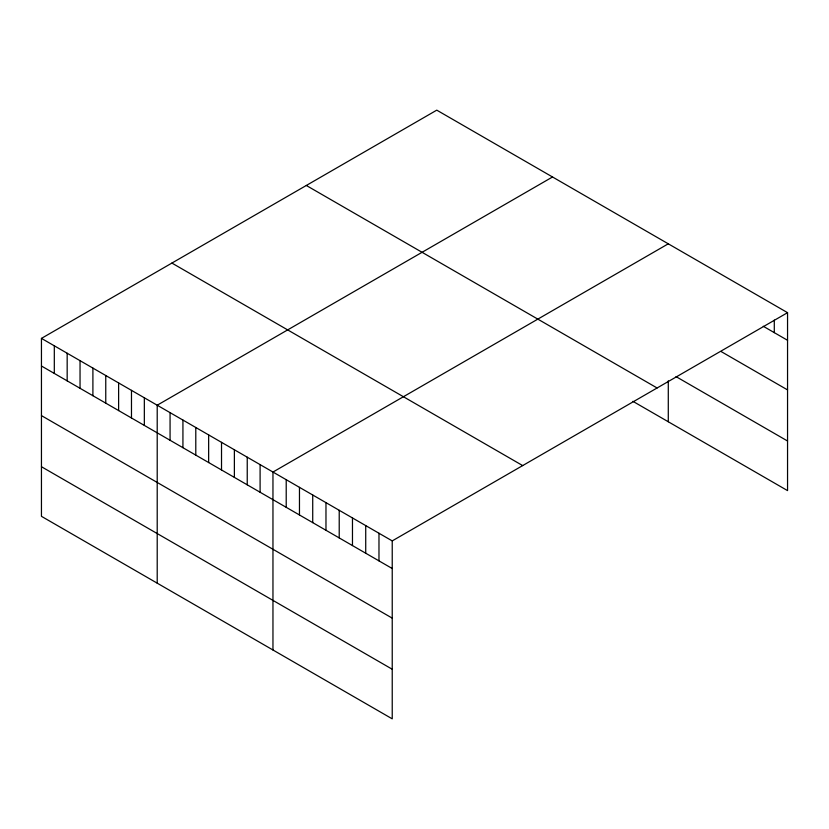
<?xml version="1.0" encoding="UTF-8"?>
<svg xmlns="http://www.w3.org/2000/svg" width="829" height="829" viewBox="0 0 829 829"><rect width="100%" height="100%" fill="white"/><g stroke="black" fill="none" stroke-linecap="round" stroke-linejoin="round"><path stroke-width="1.24" d="M41.45 338.387L392.231 540.902L392.231 718.847L41.45 516.332L41.45 338.387L436.769 110.153L787.55 312.668L787.55 490.613L632.921 401.34M552.529 176.981L157.209 405.215L157.209 583.16M668.288 243.809L272.959 472.053L272.959 649.998M392.231 540.902L787.55 312.668M763.26 326.263L787.55 340.294M721.292 351.641L787.55 389.899M676.018 376.615L787.55 441.007M306.315 185.468L657.096 387.982M171.904 263.073L522.684 465.587M41.45 366.014L392.231 568.528M41.45 415.619L392.231 618.133M41.45 466.727L392.231 669.241M774.296 320.087L774.296 332.647M668.288 380.832L668.288 421.754M378.977 533.254L378.977 560.881M365.724 525.607L365.724 553.233M352.47 517.949L352.47 545.575M339.216 510.301L339.216 537.928M325.973 502.654L325.973 530.28M312.72 495.006L312.72 522.633M299.466 487.348L299.466 514.975M286.212 479.701L286.212 507.327M260.099 464.623L260.099 492.25M247.239 457.193L247.239 484.82M234.379 449.774L234.379 477.4M221.519 442.344L221.519 469.97M208.649 434.924L208.649 462.551M195.789 427.495L195.789 455.121M182.929 420.065L182.929 447.691M170.069 412.645L170.069 440.272M144.339 397.796L144.339 425.422M131.479 390.366L131.479 417.992M118.62 382.936L118.62 410.573M105.76 375.516L105.76 403.143M92.9 368.086L92.9 395.713M80.04 360.667L80.04 388.293M67.17 353.237L67.17 380.863M54.31 345.817L54.31 373.444"/></g></svg>
